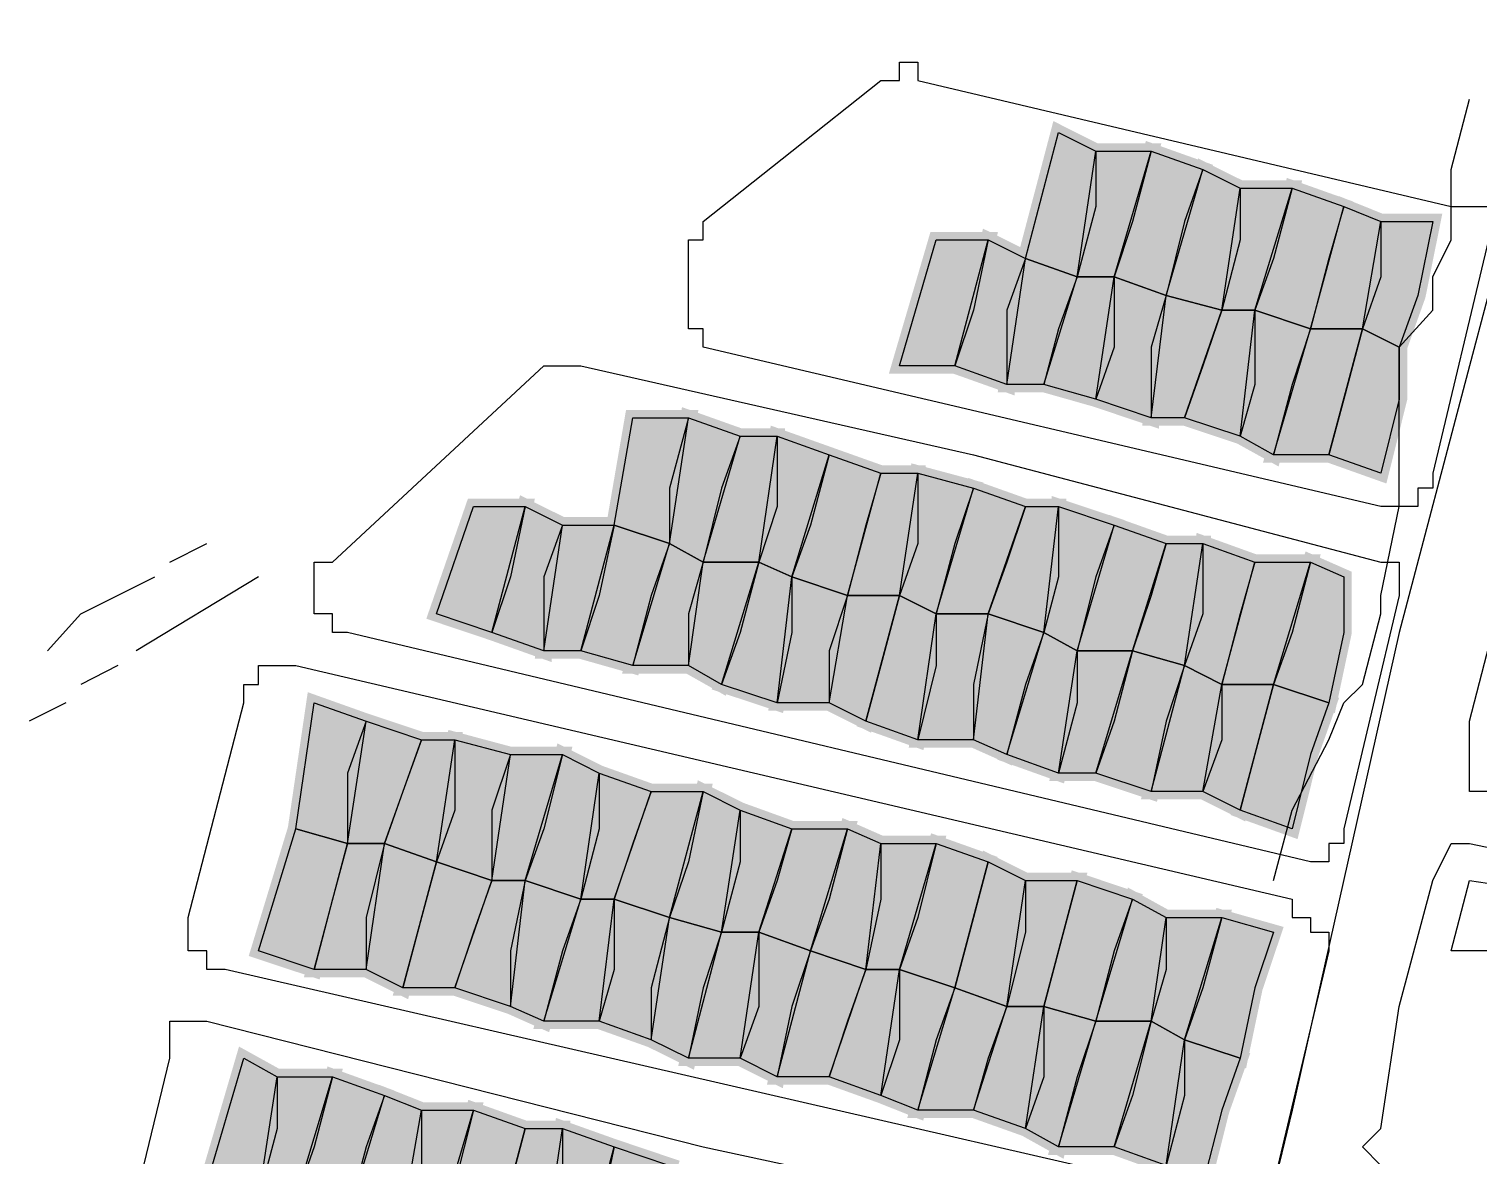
# Model space of a CAD drawing. Header units: millimetres. Extents: x -3588 to 75209, y -3737 to 38254.
# Drawn here: x 18707.4 to 18818, y 34226.6 to 34312.4 of the extents above; entities that cross this region are included whole.
import ezdxf

# ---------------------------------------------------------------- set-up
doc = ezdxf.new("R2010")
doc.units = ezdxf.units.MM
doc.layers.add('H', color=250, linetype='Continuous')
doc.layers.add('P', color=253, linetype='Continuous')

msp = doc.modelspace()

# ---------------------------------------------------------------- hatches: boundary and pattern name
at = {"layer": 'H', "linetype": 'Continuous'}
for points in [[(18789.027, 34302.834), (18787.603, 34293.52), (18783.378, 34294.928), (18786.194, 34304.242), (18789.027, 34302.834), (18789.027, 34302.834)], [(18792.964, 34302.834), (18790.147, 34293.52), (18787.603, 34293.52), (18789.027, 34302.834), (18792.964, 34302.834), (18792.964, 34302.834)], [(18796.917, 34301.697), (18794.388, 34292.095), (18790.147, 34293.52), (18792.964, 34302.834), (18796.917, 34301.697), (18796.917, 34301.697)], [(18799.749, 34300.289), (18798.341, 34290.687), (18794.388, 34292.095), (18796.917, 34301.697), (18799.749, 34300.289), (18799.749, 34300.289)], [(18803.702, 34300.289), (18801.158, 34290.687), (18798.341, 34290.687), (18799.749, 34300.289), (18803.702, 34300.289), (18803.702, 34300.289)], [(18807.927, 34298.881), (18805.111, 34289.279), (18801.158, 34290.687), (18803.702, 34300.289), (18807.927, 34298.881), (18807.927, 34298.881)], [(18810.472, 34297.472), (18809.352, 34289.279), (18805.111, 34289.279), (18807.927, 34298.881), (18810.472, 34297.472), (18810.472, 34297.472)], [(18814.713, 34297.472), (18811.88, 34288.158), (18809.352, 34289.279), (18810.472, 34297.472), (18814.713, 34297.472), (18814.713, 34297.472)], [(18780.833, 34296.048), (18778.016, 34286.734), (18774.063, 34286.734), (18776.592, 34296.048), (18780.833, 34296.048), (18780.833, 34296.048)], [(18783.378, 34294.928), (18781.969, 34285.326), (18778.016, 34286.734), (18780.833, 34296.048), (18783.378, 34294.928), (18783.378, 34294.928)], [(18787.603, 34293.52), (18784.786, 34285.326), (18781.969, 34285.326), (18783.378, 34294.928), (18787.603, 34293.52), (18787.603, 34293.52)], [(18790.147, 34293.52), (18789.027, 34283.917), (18784.786, 34285.326), (18787.603, 34293.52), (18790.147, 34293.52), (18790.147, 34293.52)], [(18794.388, 34292.095), (18792.964, 34282.509), (18789.027, 34283.917), (18790.147, 34293.52), (18794.388, 34292.095), (18794.388, 34292.095)], [(18798.341, 34290.687), (18795.796, 34282.509), (18792.964, 34282.509), (18794.388, 34292.095), (18798.341, 34290.687), (18798.341, 34290.687)], [(18801.158, 34290.687), (18799.749, 34281.373), (18795.796, 34282.509), (18798.341, 34290.687), (18801.158, 34290.687), (18801.158, 34290.687)], [(18805.111, 34289.279), (18802.566, 34279.964), (18799.749, 34281.373), (18801.158, 34290.687), (18805.111, 34289.279), (18805.111, 34289.279)], [(18809.352, 34289.279), (18806.519, 34279.964), (18802.566, 34279.964), (18805.111, 34289.279), (18809.352, 34289.279), (18809.352, 34289.279)], [(18811.88, 34288.158), (18810.472, 34278.556), (18806.519, 34279.964), (18809.352, 34289.279), (18811.88, 34288.158), (18811.88, 34288.158)], [(18757.692, 34282.509), (18756.267, 34273.195), (18752.314, 34274.603), (18753.739, 34282.509), (18757.692, 34282.509), (18757.692, 34282.509)], [(18761.644, 34281.373), (18759.1, 34271.77), (18756.267, 34273.195), (18757.692, 34282.509), (18761.644, 34281.373), (18761.644, 34281.373)], [(18764.461, 34281.373), (18763.053, 34271.77), (18759.1, 34271.77), (18761.644, 34281.373), (18764.461, 34281.373), (18764.461, 34281.373)], [(18768.414, 34279.964), (18765.869, 34270.362), (18763.053, 34271.77), (18764.461, 34281.373), (18768.414, 34279.964), (18768.414, 34279.964)], [(18772.639, 34278.556), (18769.822, 34268.954), (18765.869, 34270.362), (18768.414, 34279.964), (18772.639, 34278.556), (18772.639, 34278.556)], [(18775.184, 34278.556), (18774.063, 34268.954), (18769.822, 34268.954), (18772.639, 34278.556), (18775.184, 34278.556), (18775.184, 34278.556)], [(18779.425, 34277.148), (18776.592, 34267.834), (18774.063, 34268.954), (18775.184, 34278.556), (18779.425, 34277.148), (18779.425, 34277.148)], [(18783.378, 34275.723), (18780.833, 34267.834), (18776.592, 34267.834), (18779.425, 34277.148), (18783.378, 34275.723), (18783.378, 34275.723)], [(18745.545, 34275.723), (18742.728, 34266.409), (18738.775, 34267.834), (18741.32, 34275.723), (18745.545, 34275.723), (18745.545, 34275.723)], [(18748.089, 34274.603), (18746.953, 34265.001), (18742.728, 34266.409), (18745.545, 34275.723), (18748.089, 34274.603), (18748.089, 34274.603)], [(18786.194, 34275.723), (18784.786, 34266.409), (18780.833, 34267.834), (18783.378, 34275.723), (18786.194, 34275.723), (18786.194, 34275.723)], [(18790.147, 34274.603), (18787.603, 34265.001), (18784.786, 34266.409), (18786.194, 34275.723), (18790.147, 34274.603), (18790.147, 34274.603)], [(18752.314, 34274.603), (18749.498, 34265.001), (18746.953, 34265.001), (18748.089, 34274.603), (18752.314, 34274.603), (18752.314, 34274.603)], [(18756.267, 34273.195), (18753.739, 34263.593), (18749.498, 34265.001), (18752.314, 34274.603), (18756.267, 34273.195), (18756.267, 34273.195)], [(18794.388, 34273.195), (18791.555, 34265.001), (18787.603, 34265.001), (18790.147, 34274.603), (18794.388, 34273.195), (18794.388, 34273.195)], [(18759.1, 34271.77), (18757.692, 34263.593), (18753.739, 34263.593), (18756.267, 34273.195), (18759.1, 34271.77), (18759.1, 34271.77)], [(18796.917, 34273.195), (18795.796, 34263.593), (18791.555, 34265.001), (18794.388, 34273.195), (18796.917, 34273.195), (18796.917, 34273.195)], [(18801.158, 34271.77), (18798.341, 34262.184), (18795.796, 34263.593), (18796.917, 34273.195), (18801.158, 34271.77), (18801.158, 34271.77)], [(18763.053, 34271.77), (18760.508, 34262.184), (18757.692, 34263.593), (18759.1, 34271.77), (18763.053, 34271.77), (18763.053, 34271.77)], [(18765.869, 34270.362), (18764.461, 34261.048), (18760.508, 34262.184), (18763.053, 34271.77), (18765.869, 34270.362), (18765.869, 34270.362)], [(18805.111, 34271.77), (18802.566, 34262.184), (18798.341, 34262.184), (18801.158, 34271.77), (18805.111, 34271.77), (18805.111, 34271.77)], [(18807.927, 34270.362), (18806.519, 34261.048), (18802.566, 34262.184), (18805.111, 34271.77), (18807.927, 34270.362), (18807.927, 34270.362)], [(18769.822, 34268.954), (18768.414, 34261.048), (18764.461, 34261.048), (18765.869, 34270.362), (18769.822, 34268.954), (18769.822, 34268.954)], [(18774.063, 34268.954), (18771.231, 34259.64), (18768.414, 34261.048), (18769.822, 34268.954), (18774.063, 34268.954), (18774.063, 34268.954)], [(18776.592, 34267.834), (18775.184, 34258.231), (18771.231, 34259.64), (18774.063, 34268.954), (18776.592, 34267.834), (18776.592, 34267.834)], [(18780.833, 34267.834), (18779.425, 34258.231), (18775.184, 34258.231), (18776.592, 34267.834), (18780.833, 34267.834), (18780.833, 34267.834)], [(18784.786, 34266.409), (18781.969, 34256.823), (18779.425, 34258.231), (18780.833, 34267.834), (18784.786, 34266.409), (18784.786, 34266.409)], [(18787.603, 34265.001), (18786.194, 34255.399), (18781.969, 34256.823), (18784.786, 34266.409), (18787.603, 34265.001), (18787.603, 34265.001)], [(18791.555, 34265.001), (18789.027, 34255.399), (18786.194, 34255.399), (18787.603, 34265.001), (18791.555, 34265.001), (18791.555, 34265.001)], [(18795.796, 34263.593), (18792.964, 34254.278), (18789.027, 34255.399), (18791.555, 34265.001), (18795.796, 34263.593), (18795.796, 34263.593)], [(18798.341, 34262.184), (18796.917, 34254.278), (18792.964, 34254.278), (18795.796, 34263.593), (18798.341, 34262.184), (18798.341, 34262.184)], [(18802.566, 34262.184), (18799.749, 34252.87), (18796.917, 34254.278), (18798.341, 34262.184), (18802.566, 34262.184), (18802.566, 34262.184)], [(18806.519, 34261.048), (18803.702, 34251.446), (18799.749, 34252.87), (18802.566, 34262.184), (18806.519, 34261.048), (18806.519, 34261.048)], [(18733.414, 34259.64), (18731.99, 34250.037), (18727.765, 34251.446), (18729.173, 34261.048), (18733.414, 34259.64), (18733.414, 34259.64)], [(18737.367, 34258.231), (18734.534, 34250.037), (18731.99, 34250.037), (18733.414, 34259.64), (18737.367, 34258.231), (18737.367, 34258.231)], [(18740.184, 34258.231), (18738.775, 34248.629), (18734.534, 34250.037), (18737.367, 34258.231), (18740.184, 34258.231), (18740.184, 34258.231)], [(18744.136, 34256.823), (18742.728, 34247.509), (18738.775, 34248.629), (18740.184, 34258.231), (18744.136, 34256.823), (18744.136, 34256.823)], [(18748.089, 34256.823), (18745.545, 34247.509), (18742.728, 34247.509), (18744.136, 34256.823), (18748.089, 34256.823), (18748.089, 34256.823)], [(18750.906, 34255.399), (18749.498, 34246.084), (18745.545, 34247.509), (18748.089, 34256.823), (18750.906, 34255.399), (18750.906, 34255.399)], [(18754.859, 34254.278), (18752.314, 34246.084), (18749.498, 34246.084), (18750.906, 34255.399), (18754.859, 34254.278), (18754.859, 34254.278)], [(18759.1, 34254.278), (18756.267, 34244.676), (18752.314, 34246.084), (18754.859, 34254.278), (18759.1, 34254.278), (18759.1, 34254.278)], [(18761.644, 34252.87), (18760.508, 34243.268), (18756.267, 34244.676), (18759.1, 34254.278), (18761.644, 34252.87), (18761.644, 34252.87)], [(18765.869, 34251.446), (18763.053, 34243.268), (18760.508, 34243.268), (18761.644, 34252.87), (18765.869, 34251.446), (18765.869, 34251.446)], [(18731.99, 34250.037), (18729.173, 34240.723), (18725.22, 34241.86), (18727.765, 34251.446), (18731.99, 34250.037), (18731.99, 34250.037)], [(18769.822, 34251.446), (18767.278, 34241.86), (18763.053, 34243.268), (18765.869, 34251.446), (18769.822, 34251.446), (18769.822, 34251.446)], [(18772.639, 34250.037), (18771.231, 34240.723), (18767.278, 34241.86), (18769.822, 34251.446), (18772.639, 34250.037), (18772.639, 34250.037)], [(18734.534, 34250.037), (18733.414, 34240.723), (18729.173, 34240.723), (18731.99, 34250.037), (18734.534, 34250.037), (18734.534, 34250.037)], [(18738.775, 34248.629), (18735.943, 34239.315), (18733.414, 34240.723), (18734.534, 34250.037), (18738.775, 34248.629), (18738.775, 34248.629)], [(18776.592, 34250.037), (18774.063, 34240.723), (18771.231, 34240.723), (18772.639, 34250.037), (18776.592, 34250.037), (18776.592, 34250.037)], [(18780.833, 34248.629), (18778.016, 34239.315), (18774.063, 34240.723), (18776.592, 34250.037), (18780.833, 34248.629), (18780.833, 34248.629)], [(18742.728, 34247.509), (18740.184, 34239.315), (18735.943, 34239.315), (18738.775, 34248.629), (18742.728, 34247.509), (18742.728, 34247.509)], [(18783.378, 34247.509), (18781.969, 34237.907), (18778.016, 34239.315), (18780.833, 34248.629), (18783.378, 34247.509), (18783.378, 34247.509)], [(18745.545, 34247.509), (18744.136, 34237.907), (18740.184, 34239.315), (18742.728, 34247.509), (18745.545, 34247.509), (18745.545, 34247.509)], [(18749.498, 34246.084), (18746.953, 34236.498), (18744.136, 34237.907), (18745.545, 34247.509), (18749.498, 34246.084), (18749.498, 34246.084)], [(18787.603, 34247.509), (18784.786, 34237.907), (18781.969, 34237.907), (18783.378, 34247.509), (18787.603, 34247.509), (18787.603, 34247.509)], [(18791.555, 34246.084), (18789.027, 34236.498), (18784.786, 34237.907), (18787.603, 34247.509), (18791.555, 34246.084), (18791.555, 34246.084)], [(18752.314, 34246.084), (18750.906, 34236.498), (18746.953, 34236.498), (18749.498, 34246.084), (18752.314, 34246.084), (18752.314, 34246.084)], [(18756.267, 34244.676), (18754.859, 34235.074), (18750.906, 34236.498), (18752.314, 34246.084), (18756.267, 34244.676), (18756.267, 34244.676)], [(18794.388, 34244.676), (18792.964, 34236.498), (18789.027, 34236.498), (18791.555, 34246.084), (18794.388, 34244.676), (18794.388, 34244.676)], [(18760.508, 34243.268), (18757.692, 34233.954), (18754.859, 34235.074), (18756.267, 34244.676), (18760.508, 34243.268), (18760.508, 34243.268)], [(18798.341, 34244.676), (18795.796, 34235.074), (18792.964, 34236.498), (18794.388, 34244.676), (18798.341, 34244.676), (18798.341, 34244.676)], [(18802.566, 34243.268), (18799.749, 34233.954), (18795.796, 34235.074), (18798.341, 34244.676), (18802.566, 34243.268), (18802.566, 34243.268)], [(18763.053, 34243.268), (18761.644, 34233.954), (18757.692, 34233.954), (18760.508, 34243.268), (18763.053, 34243.268), (18763.053, 34243.268)], [(18767.278, 34241.86), (18764.461, 34232.545), (18761.644, 34233.954), (18763.053, 34243.268), (18767.278, 34241.86), (18767.278, 34241.86)], [(18771.231, 34240.723), (18768.414, 34232.545), (18764.461, 34232.545), (18767.278, 34241.86), (18771.231, 34240.723), (18771.231, 34240.723)], [(18774.063, 34240.723), (18772.639, 34231.121), (18768.414, 34232.545), (18771.231, 34240.723), (18774.063, 34240.723), (18774.063, 34240.723)], [(18778.016, 34239.315), (18775.184, 34229.713), (18772.639, 34231.121), (18774.063, 34240.723), (18778.016, 34239.315), (18778.016, 34239.315)], [(18781.969, 34237.907), (18779.425, 34229.713), (18775.184, 34229.713), (18778.016, 34239.315), (18781.969, 34237.907), (18781.969, 34237.907)], [(18784.786, 34237.907), (18783.378, 34228.304), (18779.425, 34229.713), (18781.969, 34237.907), (18784.786, 34237.907), (18784.786, 34237.907)], [(18789.027, 34236.498), (18786.194, 34227.184), (18783.378, 34228.304), (18784.786, 34237.907), (18789.027, 34236.498), (18789.027, 34236.498)], [(18792.964, 34236.498), (18790.147, 34227.184), (18786.194, 34227.184), (18789.027, 34236.498), (18792.964, 34236.498), (18792.964, 34236.498)], [(18795.796, 34235.074), (18794.388, 34225.76), (18790.147, 34227.184), (18792.964, 34236.498), (18795.796, 34235.074), (18795.796, 34235.074)], [(18799.749, 34233.954), (18796.917, 34224.351), (18794.388, 34225.76), (18795.796, 34235.074), (18799.749, 34233.954), (18799.749, 34233.954)], [(18726.628, 34232.545), (18725.22, 34222.943), (18720.995, 34224.351), (18723.812, 34233.954), (18726.628, 34232.545), (18726.628, 34232.545)], [(18730.581, 34232.545), (18727.765, 34222.943), (18725.22, 34222.943), (18726.628, 34232.545), (18730.581, 34232.545), (18730.581, 34232.545)], [(18734.534, 34231.121), (18731.99, 34221.535), (18727.765, 34222.943), (18730.581, 34232.545), (18734.534, 34231.121), (18734.534, 34231.121)], [(18737.367, 34229.713), (18735.943, 34221.535), (18731.99, 34221.535), (18734.534, 34231.121), (18737.367, 34229.713), (18737.367, 34229.713)], [(18741.32, 34229.713), (18738.775, 34220.399), (18735.943, 34221.535), (18737.367, 34229.713), (18741.32, 34229.713), (18741.32, 34229.713)], [(18745.545, 34228.304), (18742.728, 34218.99), (18738.775, 34220.399), (18741.32, 34229.713), (18745.545, 34228.304), (18745.545, 34228.304)], [(18748.089, 34228.304), (18746.953, 34218.99), (18742.728, 34218.99), (18745.545, 34228.304), (18748.089, 34228.304), (18748.089, 34228.304)], [(18752.314, 34227.184), (18749.498, 34217.582), (18746.953, 34218.99), (18748.089, 34228.304), (18752.314, 34227.184), (18752.314, 34227.184)], [(18756.267, 34225.76), (18753.739, 34216.174), (18749.498, 34217.582), (18752.314, 34227.184), (18756.267, 34225.76), (18756.267, 34225.76)]]:
    msp.add_hatch(color=256, dxfattribs=at).paths.add_polyline_path(points)

# ---------------------------------------------------------------- linework, layer by layer
at = {"layer": 'P'}
for points in [[(18945.975, 34282.781), (18942.022, 34284.205), (18931.012, 34286.734), (18913.504, 34290.975), (18883.593, 34297.744), (18867.493, 34303.106), (18834.749, 34309.891), (18826.844, 34312.42), (18825.435, 34311.3), (18824.027, 34309.891), (18822.619, 34307.059), (18817.241, 34286.734), (18811.88, 34266.409), (18803.702, 34230.001), (18799.749, 34213.629), (18795.508, 34198.665), (18794.1, 34191.896), (18791.555, 34181.157), (18790.147, 34176.932)], [(18765.581, 34303.106), (18772.367, 34308.483), (18773.775, 34308.483), (18773.775, 34309.891), (18775.184, 34309.891), (18775.184, 34308.483), (18815.833, 34298.881), (18817.241, 34298.881), (18818.666, 34298.881)], [(18802.294, 34247.509), (18803.702, 34252.87), (18806.519, 34258.231), (18807.655, 34261.048), (18809.063, 34262.456), (18810.472, 34267.834), (18810.472, 34269.242), (18811.88, 34276.011), (18811.88, 34282.781), (18811.88, 34286.734), (18811.88, 34288.158), (18814.425, 34290.975), (18814.425, 34292.095), (18814.425, 34293.52), (18815.833, 34296.336), (18815.833, 34301.697), (18817.241, 34307.059)], [(18788.739, 34298.881), (18787.33, 34293.52), (18783.378, 34294.928), (18785.906, 34304.53), (18788.739, 34303.106), (18788.739, 34298.881)], [(18818.666, 34296.336), (18814.425, 34278.556), (18814.425, 34277.42), (18813.288, 34277.42), (18813.288, 34276.011), (18811.88, 34276.011), (18810.472, 34276.011), (18758.812, 34288.158), (18758.812, 34289.567), (18757.692, 34289.567), (18757.692, 34290.975), (18757.692, 34292.095), (18757.692, 34294.928), (18757.692, 34296.336), (18758.812, 34296.336), (18758.812, 34297.744), (18765.581, 34303.106)], [(18791.555, 34297.744), (18790.147, 34293.52), (18787.33, 34293.52), (18788.739, 34303.106), (18792.964, 34303.106), (18791.555, 34297.744)], [(18795.508, 34297.744), (18794.1, 34292.095), (18790.147, 34293.52), (18792.964, 34303.106), (18796.917, 34301.697), (18795.508, 34297.744)], [(18799.749, 34296.336), (18798.341, 34290.975), (18794.1, 34292.095), (18796.917, 34301.697), (18799.749, 34300.289), (18799.749, 34296.336)], [(18802.294, 34294.928), (18800.87, 34290.975), (18798.341, 34290.975), (18799.749, 34300.289), (18803.702, 34300.289), (18802.294, 34294.928)], [(18806.519, 34294.928), (18805.111, 34289.567), (18800.87, 34290.975), (18803.702, 34300.289), (18807.655, 34298.881), (18806.519, 34294.928)], [(18810.472, 34293.52), (18809.063, 34289.567), (18805.111, 34289.567), (18807.655, 34298.881), (18810.472, 34297.744), (18810.472, 34293.52)], [(18813.288, 34292.095), (18811.88, 34288.158), (18809.063, 34289.567), (18810.472, 34297.744), (18814.425, 34297.744), (18813.288, 34292.095)], [(18779.425, 34290.975), (18778.016, 34286.734), (18773.775, 34286.734), (18776.592, 34296.336), (18780.545, 34296.336), (18779.425, 34290.975)], [(18781.969, 34290.975), (18781.969, 34285.326), (18778.016, 34286.734), (18780.545, 34296.336), (18783.378, 34294.928), (18781.969, 34290.975)], [(18785.906, 34289.567), (18784.786, 34285.326), (18781.969, 34285.326), (18783.378, 34294.928), (18787.33, 34293.52), (18785.906, 34289.567)], [(18790.147, 34288.158), (18788.739, 34284.205), (18784.786, 34285.326), (18787.33, 34293.52), (18790.147, 34293.52), (18790.147, 34288.158)], [(18792.964, 34288.158), (18792.964, 34282.781), (18788.739, 34284.205), (18790.147, 34293.52), (18794.1, 34292.095), (18792.964, 34288.158)], [(18796.917, 34286.734), (18795.508, 34282.781), (18792.964, 34282.781), (18794.1, 34292.095), (18798.341, 34290.975), (18796.917, 34286.734)], [(18800.87, 34285.326), (18799.749, 34281.373), (18795.508, 34282.781), (18798.341, 34290.975), (18800.87, 34290.975), (18800.87, 34285.326)], [(18803.702, 34285.326), (18802.294, 34279.964), (18799.749, 34281.373), (18800.87, 34290.975), (18805.111, 34289.567), (18803.702, 34285.326)], [(18807.655, 34284.205), (18806.519, 34279.964), (18802.294, 34279.964), (18805.111, 34289.567), (18809.063, 34289.567), (18807.655, 34284.205)], [(18811.88, 34284.205), (18810.472, 34278.556), (18806.519, 34279.964), (18809.063, 34289.567), (18811.88, 34288.158), (18811.88, 34284.205)], [(18779.425, 34279.964), (18810.472, 34271.77), (18811.88, 34271.77), (18811.88, 34270.65), (18811.88, 34269.242), (18807.655, 34251.446), (18807.655, 34250.325), (18806.519, 34250.325), (18806.519, 34248.917), (18805.111, 34248.917), (18731.718, 34266.409), (18730.581, 34266.409), (18730.581, 34267.834), (18729.173, 34267.834), (18729.173, 34269.242), (18729.173, 34270.65), (18729.173, 34271.77), (18730.581, 34271.77), (18746.681, 34286.734), (18748.089, 34286.734), (18749.498, 34286.734), (18779.425, 34279.964)], [(18756.267, 34277.42), (18756.267, 34273.195), (18752.042, 34274.603), (18753.451, 34282.781), (18757.692, 34282.781), (18756.267, 34277.42)], [(18760.22, 34277.42), (18758.812, 34271.77), (18756.267, 34273.195), (18757.692, 34282.781), (18761.644, 34281.373), (18760.22, 34277.42)], [(18764.461, 34276.011), (18763.053, 34271.77), (18758.812, 34271.77), (18761.644, 34281.373), (18764.461, 34281.373), (18764.461, 34276.011)], [(18767.006, 34274.603), (18765.581, 34270.65), (18763.053, 34271.77), (18764.461, 34281.373), (18768.414, 34279.964), (18767.006, 34274.603)], [(18771.231, 34274.603), (18769.822, 34269.242), (18765.581, 34270.65), (18768.414, 34279.964), (18772.367, 34278.556), (18771.231, 34274.603)], [(18775.184, 34273.195), (18773.775, 34269.242), (18769.822, 34269.242), (18772.367, 34278.556), (18775.184, 34278.556), (18775.184, 34273.195)], [(18778.016, 34273.195), (18776.592, 34267.834), (18773.775, 34269.242), (18775.184, 34278.556), (18779.425, 34277.42), (18778.016, 34273.195)], [(18860.723, 34244.676), (18849.713, 34246.084), (18832.205, 34250.325), (18818.666, 34254.278), (18817.241, 34254.278), (18817.241, 34255.687), (18817.241, 34259.64), (18820.074, 34270.65), (18822.619, 34277.42), (18822.619, 34278.556), (18824.027, 34278.556), (18840.399, 34274.603), (18864.676, 34269.242), (18874.263, 34266.409), (18875.399, 34266.409), (18876.807, 34266.409), (18876.807, 34265.001), (18876.807, 34263.881), (18872.854, 34247.509), (18872.854, 34243.556), (18871.446, 34242.132), (18870.038, 34242.132), (18860.723, 34244.676)], [(18781.969, 34271.77), (18780.545, 34267.834), (18776.592, 34267.834), (18779.425, 34277.42), (18783.378, 34276.011), (18781.969, 34271.77)], [(18744.136, 34270.65), (18742.728, 34266.409), (18738.487, 34267.834), (18741.32, 34276.011), (18745.257, 34276.011), (18744.136, 34270.65)], [(18746.681, 34270.65), (18746.681, 34265.001), (18742.728, 34266.409), (18745.257, 34276.011), (18748.089, 34274.603), (18746.681, 34270.65)], [(18785.906, 34270.65), (18784.786, 34266.409), (18780.545, 34267.834), (18783.378, 34276.011), (18785.906, 34276.011), (18785.906, 34270.65)], [(18788.739, 34270.65), (18787.33, 34265.001), (18784.786, 34266.409), (18785.906, 34276.011), (18790.147, 34274.603), (18788.739, 34270.65)], [(18750.906, 34269.242), (18749.498, 34265.001), (18746.681, 34265.001), (18748.089, 34274.603), (18752.042, 34274.603), (18750.906, 34269.242)], [(18754.859, 34269.242), (18753.451, 34263.881), (18749.498, 34265.001), (18752.042, 34274.603), (18756.267, 34273.195), (18754.859, 34269.242)], [(18792.964, 34269.242), (18791.555, 34265.001), (18787.33, 34265.001), (18790.147, 34274.603), (18794.1, 34273.195), (18792.964, 34269.242)], [(18718.162, 34271.77), (18720.995, 34273.195)], [(18757.692, 34267.834), (18757.692, 34263.881), (18753.451, 34263.881), (18756.267, 34273.195), (18758.812, 34271.77), (18757.692, 34267.834)], [(18796.917, 34267.834), (18795.508, 34263.881), (18791.555, 34265.001), (18794.1, 34273.195), (18796.917, 34273.195), (18796.917, 34267.834)], [(18799.749, 34267.834), (18798.341, 34262.456), (18795.508, 34263.881), (18796.917, 34273.195), (18800.87, 34271.77), (18799.749, 34267.834)], [(18761.644, 34266.409), (18760.22, 34262.456), (18757.692, 34263.881), (18758.812, 34271.77), (18763.053, 34271.77), (18761.644, 34266.409)], [(18765.581, 34266.409), (18764.461, 34261.048), (18760.22, 34262.456), (18763.053, 34271.77), (18765.581, 34270.65), (18765.581, 34266.409)], [(18803.702, 34266.409), (18802.294, 34262.456), (18798.341, 34262.456), (18800.87, 34271.77), (18805.111, 34271.77), (18803.702, 34266.409)], [(18807.655, 34266.409), (18806.519, 34261.048), (18802.294, 34262.456), (18805.111, 34271.77), (18807.655, 34270.65), (18807.655, 34266.409)], [(18708.848, 34265.001), (18711.393, 34267.834), (18717.042, 34270.65)], [(18724.932, 34270.65), (18715.618, 34265.001)], [(18768.414, 34265.001), (18768.414, 34261.048), (18764.461, 34261.048), (18765.581, 34270.65), (18769.822, 34269.242), (18768.414, 34265.001)], [(18772.367, 34263.881), (18771.231, 34259.64), (18768.414, 34261.048), (18769.822, 34269.242), (18773.775, 34269.242), (18772.367, 34263.881)], [(18776.592, 34263.881), (18775.184, 34258.231), (18771.231, 34259.64), (18773.775, 34269.242), (18776.592, 34267.834), (18776.592, 34263.881)], [(18779.425, 34262.456), (18779.425, 34258.231), (18775.184, 34258.231), (18776.592, 34267.834), (18780.545, 34267.834), (18779.425, 34262.456)], [(18783.378, 34262.456), (18781.969, 34257.095), (18779.425, 34258.231), (18780.545, 34267.834), (18784.786, 34266.409), (18783.378, 34262.456)], [(18787.33, 34261.048), (18785.906, 34255.687), (18781.969, 34257.095), (18784.786, 34266.409), (18787.33, 34265.001), (18787.33, 34261.048)], [(18790.147, 34259.64), (18788.739, 34255.687), (18785.906, 34255.687), (18787.33, 34265.001), (18791.555, 34265.001), (18790.147, 34259.64)], [(18794.1, 34259.64), (18792.964, 34254.278), (18788.739, 34255.687), (18791.555, 34265.001), (18795.508, 34263.881), (18794.1, 34259.64)], [(18714.209, 34263.881), (18711.393, 34262.456)], [(18723.812, 34261.048), (18723.812, 34262.456), (18724.932, 34262.456), (18724.932, 34263.881), (18726.356, 34263.881), (18727.765, 34263.881), (18803.702, 34246.084), (18803.702, 34244.676), (18805.111, 34244.676), (18805.111, 34243.556), (18806.519, 34243.556), (18806.519, 34242.132), (18802.294, 34224.351), (18800.87, 34224.351), (18800.87, 34223.231), (18799.749, 34223.231), (18798.341, 34223.231), (18722.403, 34240.723), (18720.995, 34240.723), (18720.995, 34242.132), (18719.571, 34242.132), (18719.571, 34243.556), (18719.571, 34244.676), (18723.812, 34261.048)], [(18798.341, 34258.231), (18796.917, 34254.278), (18792.964, 34254.278), (18795.508, 34263.881), (18798.341, 34262.456), (18798.341, 34258.231)], [(18800.87, 34257.095), (18799.749, 34252.87), (18796.917, 34254.278), (18798.341, 34262.456), (18802.294, 34262.456), (18800.87, 34257.095)], [(18805.111, 34257.095), (18803.702, 34251.446), (18799.749, 34252.87), (18802.294, 34262.456), (18806.519, 34261.048), (18805.111, 34257.095)], [(18710.257, 34261.048), (18707.44, 34259.64)], [(18731.718, 34255.687), (18731.718, 34250.325), (18727.765, 34251.446), (18729.173, 34261.048), (18733.126, 34259.64), (18731.718, 34255.687)], [(18735.943, 34254.278), (18734.534, 34250.325), (18731.718, 34250.325), (18733.126, 34259.64), (18737.367, 34258.231), (18735.943, 34254.278)], [(18739.895, 34252.87), (18738.487, 34248.917), (18734.534, 34250.325), (18737.367, 34258.231), (18739.895, 34258.231), (18739.895, 34252.87)], [(18742.728, 34252.87), (18742.728, 34247.509), (18738.487, 34248.917), (18739.895, 34258.231), (18744.136, 34257.095), (18742.728, 34252.87)], [(18746.681, 34251.446), (18745.257, 34247.509), (18742.728, 34247.509), (18744.136, 34257.095), (18748.089, 34257.095), (18746.681, 34251.446)], [(18750.906, 34251.446), (18749.498, 34246.084), (18745.257, 34247.509), (18748.089, 34257.095), (18750.906, 34255.687), (18750.906, 34251.446)], [(18753.451, 34250.325), (18752.042, 34246.084), (18749.498, 34246.084), (18750.906, 34255.687), (18754.859, 34254.278), (18753.451, 34250.325)], [(18757.692, 34248.917), (18756.267, 34244.676), (18752.042, 34246.084), (18754.859, 34254.278), (18758.812, 34254.278), (18757.692, 34248.917)], [(18761.644, 34248.917), (18760.22, 34243.556), (18756.267, 34244.676), (18758.812, 34254.278), (18761.644, 34252.87), (18761.644, 34248.917)], [(18764.461, 34247.509), (18763.053, 34243.556), (18760.22, 34243.556), (18761.644, 34252.87), (18765.581, 34251.446), (18764.461, 34247.509)], [(18730.581, 34246.084), (18729.173, 34240.723), (18724.932, 34242.132), (18727.765, 34251.446), (18731.718, 34250.325), (18730.581, 34246.084)], [(18768.414, 34246.084), (18767.006, 34242.132), (18763.053, 34243.556), (18765.581, 34251.446), (18769.822, 34251.446), (18768.414, 34246.084)], [(18772.367, 34246.084), (18771.231, 34240.723), (18767.006, 34242.132), (18769.822, 34251.446), (18772.367, 34250.325), (18772.367, 34246.084)], [(18733.126, 34244.676), (18733.126, 34240.723), (18729.173, 34240.723), (18731.718, 34250.325), (18734.534, 34250.325), (18733.126, 34244.676)], [(18737.367, 34244.676), (18735.943, 34239.315), (18733.126, 34240.723), (18734.534, 34250.325), (18738.487, 34248.917), (18737.367, 34244.676)], [(18775.184, 34244.676), (18773.775, 34240.723), (18771.231, 34240.723), (18772.367, 34250.325), (18776.592, 34250.325), (18775.184, 34244.676)], [(18779.425, 34244.676), (18778.016, 34239.315), (18773.775, 34240.723), (18776.592, 34250.325), (18780.545, 34248.917), (18779.425, 34244.676)], [(18857.891, 34215.037), (18851.121, 34216.446), (18826.844, 34221.807), (18813.288, 34224.351), (18810.472, 34225.76), (18809.063, 34227.184), (18810.472, 34228.592), (18811.88, 34237.907), (18814.425, 34247.509), (18815.833, 34250.325), (18817.241, 34250.325), (18830.797, 34247.509), (18845.76, 34243.556), (18857.891, 34240.723), (18867.493, 34237.907), (18870.038, 34237.907), (18871.446, 34236.77), (18871.446, 34235.362), (18866.085, 34215.037), (18866.085, 34213.629), (18864.676, 34213.629), (18863.268, 34213.629), (18857.891, 34215.037)], [(18741.32, 34243.556), (18739.895, 34239.315), (18735.943, 34239.315), (18738.487, 34248.917), (18742.728, 34247.509), (18741.32, 34243.556)], [(18783.378, 34243.556), (18781.969, 34237.907), (18778.016, 34239.315), (18780.545, 34248.917), (18783.378, 34247.509), (18783.378, 34243.556)], [(18744.136, 34242.132), (18744.136, 34237.907), (18739.895, 34239.315), (18742.728, 34247.509), (18745.257, 34247.509), (18744.136, 34242.132)], [(18748.089, 34242.132), (18746.681, 34236.77), (18744.136, 34237.907), (18745.257, 34247.509), (18749.498, 34246.084), (18748.089, 34242.132)], [(18785.906, 34242.132), (18784.786, 34237.907), (18781.969, 34237.907), (18783.378, 34247.509), (18787.33, 34247.509), (18785.906, 34242.132)], [(18790.147, 34242.132), (18788.739, 34236.77), (18784.786, 34237.907), (18787.33, 34247.509), (18791.555, 34246.084), (18790.147, 34242.132)], [(18821.194, 34242.132), (18815.833, 34242.132), (18817.241, 34247.509), (18826.844, 34246.084), (18825.435, 34240.723), (18821.194, 34242.132)], [(18752.042, 34240.723), (18750.906, 34236.77), (18746.681, 34236.77), (18749.498, 34246.084), (18752.042, 34246.084), (18752.042, 34240.723)], [(18754.859, 34239.315), (18754.859, 34235.362), (18750.906, 34236.77), (18752.042, 34246.084), (18756.267, 34244.676), (18754.859, 34239.315)], [(18794.1, 34240.723), (18792.964, 34236.77), (18788.739, 34236.77), (18791.555, 34246.084), (18794.1, 34244.676), (18794.1, 34240.723)], [(18758.812, 34239.315), (18757.692, 34233.954), (18754.859, 34235.362), (18756.267, 34244.676), (18760.22, 34243.556), (18758.812, 34239.315)], [(18796.917, 34239.315), (18795.508, 34235.362), (18792.964, 34236.77), (18794.1, 34244.676), (18798.341, 34244.676), (18796.917, 34239.315)], [(18800.87, 34239.315), (18799.749, 34233.954), (18795.508, 34235.362), (18798.341, 34244.676), (18802.294, 34243.556), (18800.87, 34239.315)], [(18763.053, 34237.907), (18761.644, 34233.954), (18757.692, 34233.954), (18760.22, 34243.556), (18763.053, 34243.556), (18763.053, 34237.907)], [(18765.581, 34237.907), (18764.461, 34232.545), (18761.644, 34233.954), (18763.053, 34243.556), (18767.006, 34242.132), (18765.581, 34237.907)], [(18769.822, 34236.77), (18768.414, 34232.545), (18764.461, 34232.545), (18767.006, 34242.132), (18771.231, 34240.723), (18769.822, 34236.77)], [(18773.775, 34235.362), (18772.367, 34231.121), (18768.414, 34232.545), (18771.231, 34240.723), (18773.775, 34240.723), (18773.775, 34235.362)], [(18776.592, 34235.362), (18775.184, 34230.001), (18772.367, 34231.121), (18773.775, 34240.723), (18778.016, 34239.315), (18776.592, 34235.362)], [(18780.545, 34233.954), (18779.425, 34230.001), (18775.184, 34230.001), (18778.016, 34239.315), (18781.969, 34237.907), (18780.545, 34233.954)], [(18784.786, 34232.545), (18783.378, 34228.592), (18779.425, 34230.001), (18781.969, 34237.907), (18784.786, 34237.907), (18784.786, 34232.545)], [(18787.33, 34232.545), (18785.906, 34227.184), (18783.378, 34228.592), (18784.786, 34237.907), (18788.739, 34236.77), (18787.33, 34232.545)], [(18758.812, 34227.184), (18796.917, 34218.99), (18798.341, 34218.99), (18798.341, 34217.582), (18799.749, 34217.582), (18799.749, 34216.446), (18799.749, 34215.037), (18795.508, 34197.257), (18794.1, 34197.257), (18794.1, 34196.121), (18792.964, 34196.121), (18791.555, 34196.121), (18715.618, 34213.629), (18714.209, 34215.037), (18714.209, 34216.446), (18714.209, 34217.582), (18718.162, 34233.954), (18718.162, 34235.362), (18718.162, 34236.77), (18719.571, 34236.77), (18720.995, 34236.77), (18758.812, 34227.184)], [(18791.555, 34231.121), (18790.147, 34227.184), (18785.906, 34227.184), (18788.739, 34236.77), (18792.964, 34236.77), (18791.555, 34231.121)], [(18795.508, 34231.121), (18794.1, 34225.76), (18790.147, 34227.184), (18792.964, 34236.77), (18795.508, 34235.362), (18795.508, 34231.121)], [(18798.341, 34230.001), (18796.917, 34224.351), (18794.1, 34225.76), (18795.508, 34235.362), (18799.749, 34233.954), (18798.341, 34230.001)], [(18726.356, 34228.592), (18724.932, 34223.231), (18720.995, 34224.351), (18723.812, 34233.954), (18726.356, 34232.545), (18726.356, 34228.592)], [(18729.173, 34227.184), (18727.765, 34223.231), (18724.932, 34223.231), (18726.356, 34232.545), (18730.581, 34232.545), (18729.173, 34227.184)], [(18733.126, 34227.184), (18731.718, 34221.807), (18727.765, 34223.231), (18730.581, 34232.545), (18734.534, 34231.121), (18733.126, 34227.184)], [(18737.367, 34225.76), (18735.943, 34221.807), (18731.718, 34221.807), (18734.534, 34231.121), (18737.367, 34230.001), (18737.367, 34225.76)], [(18739.895, 34224.351), (18738.487, 34220.399), (18735.943, 34221.807), (18737.367, 34230.001), (18741.32, 34230.001), (18739.895, 34224.351)], [(18744.136, 34224.351), (18742.728, 34218.99), (18738.487, 34220.399), (18741.32, 34230.001), (18745.257, 34228.592), (18744.136, 34224.351)], [(18748.089, 34223.231), (18746.681, 34218.99), (18742.728, 34218.99), (18745.257, 34228.592), (18748.089, 34228.592), (18748.089, 34223.231)], [(18750.906, 34221.807), (18749.498, 34217.582), (18746.681, 34218.99), (18748.089, 34228.592), (18752.042, 34227.184), (18750.906, 34221.807)], [(18754.859, 34221.807), (18753.451, 34216.446), (18749.498, 34217.582), (18752.042, 34227.184), (18756.267, 34225.76), (18754.859, 34221.807)]]:
    msp.add_lwpolyline(points, dxfattribs=at)
at = {"layer": 'P', "const_width": 1.2}
for points in [[(18788.739, 34298.881), (18787.33, 34293.52), (18783.378, 34294.928), (18785.906, 34304.53), (18788.739, 34303.106), (18788.739, 34298.881)], [(18791.555, 34297.744), (18790.147, 34293.52), (18787.33, 34293.52), (18788.739, 34303.106), (18792.964, 34303.106), (18791.555, 34297.744)], [(18795.508, 34297.744), (18794.1, 34292.095), (18790.147, 34293.52), (18792.964, 34303.106), (18796.917, 34301.697), (18795.508, 34297.744)], [(18799.749, 34296.336), (18798.341, 34290.975), (18794.1, 34292.095), (18796.917, 34301.697), (18799.749, 34300.289), (18799.749, 34296.336)], [(18802.294, 34294.928), (18800.87, 34290.975), (18798.341, 34290.975), (18799.749, 34300.289), (18803.702, 34300.289), (18802.294, 34294.928)], [(18806.519, 34294.928), (18805.111, 34289.567), (18800.87, 34290.975), (18803.702, 34300.289), (18807.655, 34298.881), (18806.519, 34294.928)], [(18810.472, 34293.52), (18809.063, 34289.567), (18805.111, 34289.567), (18807.655, 34298.881), (18810.472, 34297.744), (18810.472, 34293.52)], [(18813.288, 34292.095), (18811.88, 34288.158), (18809.063, 34289.567), (18810.472, 34297.744), (18814.425, 34297.744), (18813.288, 34292.095)], [(18779.425, 34290.975), (18778.016, 34286.734), (18773.775, 34286.734), (18776.592, 34296.336), (18780.545, 34296.336), (18779.425, 34290.975)], [(18781.969, 34290.975), (18781.969, 34285.326), (18778.016, 34286.734), (18780.545, 34296.336), (18783.378, 34294.928), (18781.969, 34290.975)], [(18785.906, 34289.567), (18784.786, 34285.326), (18781.969, 34285.326), (18783.378, 34294.928), (18787.33, 34293.52), (18785.906, 34289.567)], [(18790.147, 34288.158), (18788.739, 34284.205), (18784.786, 34285.326), (18787.33, 34293.52), (18790.147, 34293.52), (18790.147, 34288.158)], [(18792.964, 34288.158), (18792.964, 34282.781), (18788.739, 34284.205), (18790.147, 34293.52), (18794.1, 34292.095), (18792.964, 34288.158)], [(18796.917, 34286.734), (18795.508, 34282.781), (18792.964, 34282.781), (18794.1, 34292.095), (18798.341, 34290.975), (18796.917, 34286.734)], [(18800.87, 34285.326), (18799.749, 34281.373), (18795.508, 34282.781), (18798.341, 34290.975), (18800.87, 34290.975), (18800.87, 34285.326)], [(18803.702, 34285.326), (18802.294, 34279.964), (18799.749, 34281.373), (18800.87, 34290.975), (18805.111, 34289.567), (18803.702, 34285.326)], [(18811.88, 34284.205), (18810.472, 34278.556), (18806.519, 34279.964), (18809.063, 34289.567), (18811.88, 34288.158), (18811.88, 34284.205)], [(18807.655, 34284.205), (18806.519, 34279.964), (18802.294, 34279.964), (18805.111, 34289.567), (18809.063, 34289.567), (18807.655, 34284.205)], [(18760.22, 34277.42), (18758.812, 34271.77), (18756.267, 34273.195), (18757.692, 34282.781), (18761.644, 34281.373), (18760.22, 34277.42)], [(18756.267, 34277.42), (18756.267, 34273.195), (18752.042, 34274.603), (18753.451, 34282.781), (18757.692, 34282.781), (18756.267, 34277.42)], [(18764.461, 34276.011), (18763.053, 34271.77), (18758.812, 34271.77), (18761.644, 34281.373), (18764.461, 34281.373), (18764.461, 34276.011)], [(18767.006, 34274.603), (18765.581, 34270.65), (18763.053, 34271.77), (18764.461, 34281.373), (18768.414, 34279.964), (18767.006, 34274.603)], [(18771.231, 34274.603), (18769.822, 34269.242), (18765.581, 34270.65), (18768.414, 34279.964), (18772.367, 34278.556), (18771.231, 34274.603)], [(18775.184, 34273.195), (18773.775, 34269.242), (18769.822, 34269.242), (18772.367, 34278.556), (18775.184, 34278.556), (18775.184, 34273.195)], [(18778.016, 34273.195), (18776.592, 34267.834), (18773.775, 34269.242), (18775.184, 34278.556), (18779.425, 34277.42), (18778.016, 34273.195)], [(18781.969, 34271.77), (18780.545, 34267.834), (18776.592, 34267.834), (18779.425, 34277.42), (18783.378, 34276.011), (18781.969, 34271.77)], [(18744.136, 34270.65), (18742.728, 34266.409), (18738.487, 34267.834), (18741.32, 34276.011), (18745.257, 34276.011), (18744.136, 34270.65)], [(18746.681, 34270.65), (18746.681, 34265.001), (18742.728, 34266.409), (18745.257, 34276.011), (18748.089, 34274.603), (18746.681, 34270.65)], [(18785.906, 34270.65), (18784.786, 34266.409), (18780.545, 34267.834), (18783.378, 34276.011), (18785.906, 34276.011), (18785.906, 34270.65)], [(18788.739, 34270.65), (18787.33, 34265.001), (18784.786, 34266.409), (18785.906, 34276.011), (18790.147, 34274.603), (18788.739, 34270.65)], [(18750.906, 34269.242), (18749.498, 34265.001), (18746.681, 34265.001), (18748.089, 34274.603), (18752.042, 34274.603), (18750.906, 34269.242)], [(18754.859, 34269.242), (18753.451, 34263.881), (18749.498, 34265.001), (18752.042, 34274.603), (18756.267, 34273.195), (18754.859, 34269.242)], [(18792.964, 34269.242), (18791.555, 34265.001), (18787.33, 34265.001), (18790.147, 34274.603), (18794.1, 34273.195), (18792.964, 34269.242)], [(18757.692, 34267.834), (18757.692, 34263.881), (18753.451, 34263.881), (18756.267, 34273.195), (18758.812, 34271.77), (18757.692, 34267.834)], [(18796.917, 34267.834), (18795.508, 34263.881), (18791.555, 34265.001), (18794.1, 34273.195), (18796.917, 34273.195), (18796.917, 34267.834)], [(18799.749, 34267.834), (18798.341, 34262.456), (18795.508, 34263.881), (18796.917, 34273.195), (18800.87, 34271.77), (18799.749, 34267.834)], [(18765.581, 34266.409), (18764.461, 34261.048), (18760.22, 34262.456), (18763.053, 34271.77), (18765.581, 34270.65), (18765.581, 34266.409)], [(18807.655, 34266.409), (18806.519, 34261.048), (18802.294, 34262.456), (18805.111, 34271.77), (18807.655, 34270.65), (18807.655, 34266.409)], [(18761.644, 34266.409), (18760.22, 34262.456), (18757.692, 34263.881), (18758.812, 34271.77), (18763.053, 34271.77), (18761.644, 34266.409)], [(18768.414, 34265.001), (18768.414, 34261.048), (18764.461, 34261.048), (18765.581, 34270.65), (18769.822, 34269.242), (18768.414, 34265.001)], [(18803.702, 34266.409), (18802.294, 34262.456), (18798.341, 34262.456), (18800.87, 34271.77), (18805.111, 34271.77), (18803.702, 34266.409)], [(18772.367, 34263.881), (18771.231, 34259.64), (18768.414, 34261.048), (18769.822, 34269.242), (18773.775, 34269.242), (18772.367, 34263.881)], [(18776.592, 34263.881), (18775.184, 34258.231), (18771.231, 34259.64), (18773.775, 34269.242), (18776.592, 34267.834), (18776.592, 34263.881)], [(18779.425, 34262.456), (18779.425, 34258.231), (18775.184, 34258.231), (18776.592, 34267.834), (18780.545, 34267.834), (18779.425, 34262.456)], [(18783.378, 34262.456), (18781.969, 34257.095), (18779.425, 34258.231), (18780.545, 34267.834), (18784.786, 34266.409), (18783.378, 34262.456)], [(18787.33, 34261.048), (18785.906, 34255.687), (18781.969, 34257.095), (18784.786, 34266.409), (18787.33, 34265.001), (18787.33, 34261.048)], [(18790.147, 34259.64), (18788.739, 34255.687), (18785.906, 34255.687), (18787.33, 34265.001), (18791.555, 34265.001), (18790.147, 34259.64)], [(18794.1, 34259.64), (18792.964, 34254.278), (18788.739, 34255.687), (18791.555, 34265.001), (18795.508, 34263.881), (18794.1, 34259.64)], [(18798.341, 34258.231), (18796.917, 34254.278), (18792.964, 34254.278), (18795.508, 34263.881), (18798.341, 34262.456), (18798.341, 34258.231)], [(18800.87, 34257.095), (18799.749, 34252.87), (18796.917, 34254.278), (18798.341, 34262.456), (18802.294, 34262.456), (18800.87, 34257.095)], [(18805.111, 34257.095), (18803.702, 34251.446), (18799.749, 34252.87), (18802.294, 34262.456), (18806.519, 34261.048), (18805.111, 34257.095)], [(18731.718, 34255.687), (18731.718, 34250.325), (18727.765, 34251.446), (18729.173, 34261.048), (18733.126, 34259.64), (18731.718, 34255.687)], [(18735.943, 34254.278), (18734.534, 34250.325), (18731.718, 34250.325), (18733.126, 34259.64), (18737.367, 34258.231), (18735.943, 34254.278)], [(18739.895, 34252.87), (18738.487, 34248.917), (18734.534, 34250.325), (18737.367, 34258.231), (18739.895, 34258.231), (18739.895, 34252.87)], [(18742.728, 34252.87), (18742.728, 34247.509), (18738.487, 34248.917), (18739.895, 34258.231), (18744.136, 34257.095), (18742.728, 34252.87)], [(18746.681, 34251.446), (18745.257, 34247.509), (18742.728, 34247.509), (18744.136, 34257.095), (18748.089, 34257.095), (18746.681, 34251.446)], [(18750.906, 34251.446), (18749.498, 34246.084), (18745.257, 34247.509), (18748.089, 34257.095), (18750.906, 34255.687), (18750.906, 34251.446)], [(18753.451, 34250.325), (18752.042, 34246.084), (18749.498, 34246.084), (18750.906, 34255.687), (18754.859, 34254.278), (18753.451, 34250.325)], [(18757.692, 34248.917), (18756.267, 34244.676), (18752.042, 34246.084), (18754.859, 34254.278), (18758.812, 34254.278), (18757.692, 34248.917)], [(18761.644, 34248.917), (18760.22, 34243.556), (18756.267, 34244.676), (18758.812, 34254.278), (18761.644, 34252.87), (18761.644, 34248.917)], [(18764.461, 34247.509), (18763.053, 34243.556), (18760.22, 34243.556), (18761.644, 34252.87), (18765.581, 34251.446), (18764.461, 34247.509)], [(18730.581, 34246.084), (18729.173, 34240.723), (18724.932, 34242.132), (18727.765, 34251.446), (18731.718, 34250.325), (18730.581, 34246.084)], [(18768.414, 34246.084), (18767.006, 34242.132), (18763.053, 34243.556), (18765.581, 34251.446), (18769.822, 34251.446), (18768.414, 34246.084)], [(18772.367, 34246.084), (18771.231, 34240.723), (18767.006, 34242.132), (18769.822, 34251.446), (18772.367, 34250.325), (18772.367, 34246.084)], [(18733.126, 34244.676), (18733.126, 34240.723), (18729.173, 34240.723), (18731.718, 34250.325), (18734.534, 34250.325), (18733.126, 34244.676)], [(18737.367, 34244.676), (18735.943, 34239.315), (18733.126, 34240.723), (18734.534, 34250.325), (18738.487, 34248.917), (18737.367, 34244.676)], [(18775.184, 34244.676), (18773.775, 34240.723), (18771.231, 34240.723), (18772.367, 34250.325), (18776.592, 34250.325), (18775.184, 34244.676)], [(18779.425, 34244.676), (18778.016, 34239.315), (18773.775, 34240.723), (18776.592, 34250.325), (18780.545, 34248.917), (18779.425, 34244.676)], [(18741.32, 34243.556), (18739.895, 34239.315), (18735.943, 34239.315), (18738.487, 34248.917), (18742.728, 34247.509), (18741.32, 34243.556)], [(18783.378, 34243.556), (18781.969, 34237.907), (18778.016, 34239.315), (18780.545, 34248.917), (18783.378, 34247.509), (18783.378, 34243.556)], [(18748.089, 34242.132), (18746.681, 34236.77), (18744.136, 34237.907), (18745.257, 34247.509), (18749.498, 34246.084), (18748.089, 34242.132)], [(18790.147, 34242.132), (18788.739, 34236.77), (18784.786, 34237.907), (18787.33, 34247.509), (18791.555, 34246.084), (18790.147, 34242.132)], [(18744.136, 34242.132), (18744.136, 34237.907), (18739.895, 34239.315), (18742.728, 34247.509), (18745.257, 34247.509), (18744.136, 34242.132)], [(18785.906, 34242.132), (18784.786, 34237.907), (18781.969, 34237.907), (18783.378, 34247.509), (18787.33, 34247.509), (18785.906, 34242.132)], [(18752.042, 34240.723), (18750.906, 34236.77), (18746.681, 34236.77), (18749.498, 34246.084), (18752.042, 34246.084), (18752.042, 34240.723)], [(18754.859, 34239.315), (18754.859, 34235.362), (18750.906, 34236.77), (18752.042, 34246.084), (18756.267, 34244.676), (18754.859, 34239.315)], [(18794.1, 34240.723), (18792.964, 34236.77), (18788.739, 34236.77), (18791.555, 34246.084), (18794.1, 34244.676), (18794.1, 34240.723)], [(18758.812, 34239.315), (18757.692, 34233.954), (18754.859, 34235.362), (18756.267, 34244.676), (18760.22, 34243.556), (18758.812, 34239.315)], [(18796.917, 34239.315), (18795.508, 34235.362), (18792.964, 34236.77), (18794.1, 34244.676), (18798.341, 34244.676), (18796.917, 34239.315)], [(18800.87, 34239.315), (18799.749, 34233.954), (18795.508, 34235.362), (18798.341, 34244.676), (18802.294, 34243.556), (18800.87, 34239.315)], [(18763.053, 34237.907), (18761.644, 34233.954), (18757.692, 34233.954), (18760.22, 34243.556), (18763.053, 34243.556), (18763.053, 34237.907)], [(18765.581, 34237.907), (18764.461, 34232.545), (18761.644, 34233.954), (18763.053, 34243.556), (18767.006, 34242.132), (18765.581, 34237.907)], [(18769.822, 34236.77), (18768.414, 34232.545), (18764.461, 34232.545), (18767.006, 34242.132), (18771.231, 34240.723), (18769.822, 34236.77)], [(18773.775, 34235.362), (18772.367, 34231.121), (18768.414, 34232.545), (18771.231, 34240.723), (18773.775, 34240.723), (18773.775, 34235.362)], [(18776.592, 34235.362), (18775.184, 34230.001), (18772.367, 34231.121), (18773.775, 34240.723), (18778.016, 34239.315), (18776.592, 34235.362)], [(18780.545, 34233.954), (18779.425, 34230.001), (18775.184, 34230.001), (18778.016, 34239.315), (18781.969, 34237.907), (18780.545, 34233.954)], [(18784.786, 34232.545), (18783.378, 34228.592), (18779.425, 34230.001), (18781.969, 34237.907), (18784.786, 34237.907), (18784.786, 34232.545)], [(18787.33, 34232.545), (18785.906, 34227.184), (18783.378, 34228.592), (18784.786, 34237.907), (18788.739, 34236.77), (18787.33, 34232.545)], [(18791.555, 34231.121), (18790.147, 34227.184), (18785.906, 34227.184), (18788.739, 34236.77), (18792.964, 34236.77), (18791.555, 34231.121)], [(18795.508, 34231.121), (18794.1, 34225.76), (18790.147, 34227.184), (18792.964, 34236.77), (18795.508, 34235.362), (18795.508, 34231.121)], [(18798.341, 34230.001), (18796.917, 34224.351), (18794.1, 34225.76), (18795.508, 34235.362), (18799.749, 34233.954), (18798.341, 34230.001)], [(18726.356, 34228.592), (18724.932, 34223.231), (18720.995, 34224.351), (18723.812, 34233.954), (18726.356, 34232.545), (18726.356, 34228.592)], [(18729.173, 34227.184), (18727.765, 34223.231), (18724.932, 34223.231), (18726.356, 34232.545), (18730.581, 34232.545), (18729.173, 34227.184)], [(18733.126, 34227.184), (18731.718, 34221.807), (18727.765, 34223.231), (18730.581, 34232.545), (18734.534, 34231.121), (18733.126, 34227.184)], [(18737.367, 34225.76), (18735.943, 34221.807), (18731.718, 34221.807), (18734.534, 34231.121), (18737.367, 34230.001), (18737.367, 34225.76)], [(18739.895, 34224.351), (18738.487, 34220.399), (18735.943, 34221.807), (18737.367, 34230.001), (18741.32, 34230.001), (18739.895, 34224.351)], [(18744.136, 34224.351), (18742.728, 34218.99), (18738.487, 34220.399), (18741.32, 34230.001), (18745.257, 34228.592), (18744.136, 34224.351)], [(18750.906, 34221.807), (18749.498, 34217.582), (18746.681, 34218.99), (18748.089, 34228.592), (18752.042, 34227.184), (18750.906, 34221.807)], [(18748.089, 34223.231), (18746.681, 34218.99), (18742.728, 34218.99), (18745.257, 34228.592), (18748.089, 34228.592), (18748.089, 34223.231)], [(18754.859, 34221.807), (18753.451, 34216.446), (18749.498, 34217.582), (18752.042, 34227.184), (18756.267, 34225.76), (18754.859, 34221.807)]]:
    msp.add_lwpolyline(points, dxfattribs=at)

doc.saveas('drawing.dxf')
